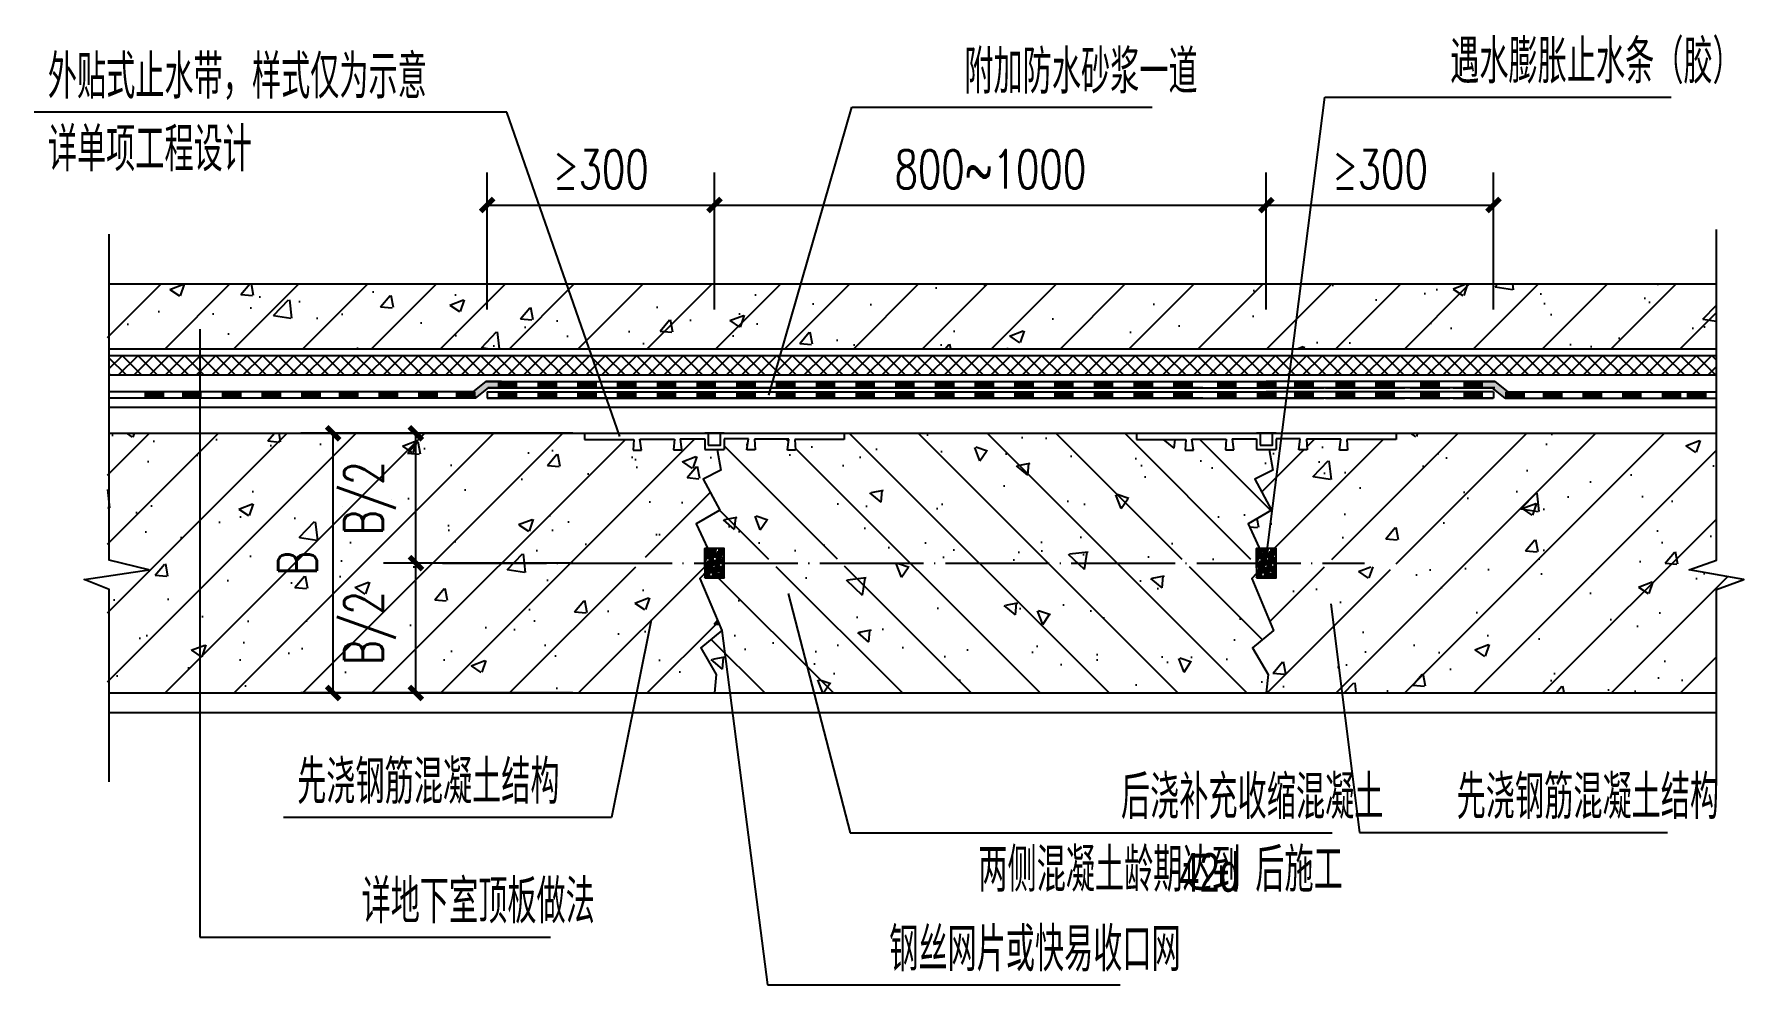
# Model space of a CAD drawing. Header units: millimetres. Extents: x 1742399 to 4898386, y 2481636 to 5226310.
# Drawn here: x 2178884 to 2184782, y 2731813 to 2735093 of the extents above; entities that cross this region are included whole.
import ezdxf

# ---------------------------------------------------------------- set-up
doc = ezdxf.new("R2010")
doc.units = ezdxf.units.MM
doc.header["$LTSCALE"] = 1000
doc.linetypes.add('DOTE', pattern=[2.42, 2, -0.2, 0.02, -0.2])
for name, color, linetype in [('6-消防-消防车道、扑救场', 12, 'Continuous'), ('A-detl-FINISH', 9, 'Continuous'), ('A-detl-H', 9, 'Continuous'), ('A-detl-MEDM', 50, 'Continuous'), ('A-detl-water-DASH', 210, 'Continuous'), ('A-detl-XH', 8, 'Continuous'), ('A-Dims-SYMB', 3, 'Continuous'), ('A-DOTE-0150', 1, 'DOTE'), ('Ax-B-D01～D02-A$0$A-Anno-Dims', 3, 'Continuous'), ('Ax-B-D01～D02-A$0$Ax-B-D01-20$0$A-Anno-Note', 241, 'Continuous'), ('PUB_DIM', 3, 'Continuous'), ('WALL', 4, 'Continuous'), ('注意事项', 2, 'Continuous')]:
    doc.layers.add(name, color=color, linetype=linetype)
doc.styles.add('_TCH_DIM_T3', font='SIMPLEX', dxfattribs={"width": 0.705882, "bigfont": 'GBCBIG'})
doc.styles.add('Ax-B-D01～D02-A$0$Ax-B-D01-20$0$_TCH_DIM', font='JZFZ_ENA', dxfattribs={"width": 0.7, "bigfont": 'JZFZ_CNB'})
doc.dimstyles.new('_TCH_ARCH&&20', dxfattribs={"dimtxt": 59.5, "dimasz": 20, "dimexe": 50, "dimexo": 60, "dimgap": 20, "dimtad": 1, "dimdec": 0, "dimzin": 0, "dimdsep": 46, "dimtxsty": '_TCH_DIM_T3', "dimblk": 'ARCHTICK', "dimcen": 0.09, "dimclrt": 7, "dimazin": 2, "dimtfac": 1, "dimtdec": 0, "dimtix": 1, "dimtmove": 2, "dimatfit": 3, "dimfxl": 1, "dimtolj": 1, "dimtzin": 0, "dimarcsym": 0})
pattern_1 = [(45, (1184927.9, -913949.38), (-53.033009, 53.033009), []), (50, (1184927.9, -913949.38), (215.17805, -18.82564), [22.5, -247.5]), (355, (1184927.9, -913949.38), (-41.6254, 225.65764), [18, -198]), (100.4514, (1184945.83, -913950.95), (173.55281, 206.83186), [19.12206, -210.34263]), (46.1842, (1184927.9, -913889.38), (320.17231, -49.6557), [33.75, -371.25]), (96.6356, (1184954.58, -913893.5), (280.3988, 292.23536), [28.6831, -315.5139]), (351.1842, (1184927.9, -913889.38), (280.3986, 292.2356), [27, -297]), (21, (1184957.9, -913904.38), (179.07212, -120.78567), [22.5, -247.5]), (326, (1184957.9, -913904.38), (72.9946, 217.54501), [18, -198]), (71.4514, (1184972.82, -913914.44), (252.06679, 96.75915), [19.12206, -210.34263]), (37.5, (1184927.9, -913949.38), (3.647957, 99.868156), [0, -195.6, 0, -201, 0, -198.75]), (7.5, (1184927.9, -913949.38), (78.92086, 118.323514), [0, -114.6, 0, -191.1, 0, -75.75]), (327.5, (1184861, -913949.38), (160.14673, -6.766462), [0, -75, 0, -234, 0, -310.5]), (317.5, (1184831, -913949.38), (174.95585, 30.031495), [0, -97.5, 0, -155.4, 0, -220.5])]

# ---------------------------------------------------------------- blocks, each defined once
blk = doc.blocks.new('$LinePat$防水层2')
at = {"color": 0}
blk.add_line((0, 0), (600, 0), dxfattribs=at)
blk.add_solid([(150, 0), (450, 0), (150, -100), (450, -100)], dxfattribs=at)
blk = doc.blocks.new('sgdsg')
at = {"layer": 'A-detl-MEDM'}
for p, q in [((-76, -9.4), (-76, 0)), ((-76, 0), (0, 0)), ((0, 0), (-1.1, 16.4)), ((-1.1, 16.4), (11.6, 16.4)), ((11.6, 16.4), (9.3, -0.4)), ((62.4, -0.4), (61.2, 16)), ((61.2, 16), (73.9, 16)), ((73.9, 16), (71.7, -0.7)), ((109, -0.7), (109, 15.8)), ((109, 15.8), (139, 15.8)), ((139, -0.7), (139, 15.8)), ((186.8, 16), (174.1, 16)), ((174.1, 16), (176.3, -0.7)), ((185.7, -0.4), (186.8, 16)), ((249.1, 16.4), (236.5, 16.4)), ((236.5, 16.4), (238.7, -0.4)), ((248, 0), (249.1, 16.4)), ((324, 0), (248, 0)), ((324, -9.4), (324, 0)), ((-76, -9.4), (324, -9.4)), ((9.3, -0.4), (62.4, -0.4)), ((71.2, -0.7), (109, -0.7)), ((71.7, -0.7), (109, -0.7)), ((139, -9.4), (109, -9.4)), ((176.3, -0.7), (139, -0.7)), ((238.7, -0.4), (185.7, -0.4))]:
    blk.add_line(p, q, dxfattribs=at)
blk.add_lwpolyline([(114.6, 8.7), (133.4, 8.7), (133.4, -9.4), (114.6, -9.4)], close=True, dxfattribs=at)
blk = doc.blocks.new('_ArchTick')
at = {"color": 0, "linetype": 'ByBlock', "const_width": 0.4}
blk.add_lwpolyline([(-0.5, -0.5), (0.5, 0.5)], dxfattribs=at)
blk = doc.blocks.new('*D60')
at = {"layer": 'Defpoints', "color": 0, "transparency": 16777216}
for p in [(1151882.3, -669930.5), (1152203.2, -669930.5), (1152203.2, -670330.5)]:
    blk.add_point(p, dxfattribs=at)
at = {"layer": 'PUB_DIM', "color": 0, "lineweight": -2, "transparency": 16777216}
for p, q in [((1152143.2, -669930.5), (1151832.3, -669930.5)), ((1151882.3, -670330.5), (1151882.3, -669930.5)), ((1152143.2, -670330.5), (1151832.3, -670330.5))]:
    blk.add_line(p, q, dxfattribs=at)
at = {"layer": 'PUB_DIM', "color": 0, "lineweight": -2, "transparency": 16777216, "xscale": 20, "yscale": 20, "zscale": 20}
for p, rotation in [((1151882.3, -669930.5), 90), ((1151882.3, -670330.5), 270)]:
    blk.add_blockref('_ArchTick', p, dxfattribs=dict(at, rotation=rotation))
at = {"layer": 'PUB_DIM', "color": 7, "transparency": 16777216, "insert": (1151827.3, -670130.5), "char_height": 59.5, "attachment_point": 5, "rotation": 90, "style": '_TCH_DIM_T3'}
blk.add_mtext('\\A1;B', dxfattribs=at)
blk = doc.blocks.new('*D61')
at = {"layer": 'Defpoints', "color": 0, "transparency": 16777216}
for p in [(1152009.7, -670130.5), (1152311.2, -670130.5), (1152311.2, -670330.5)]:
    blk.add_point(p, dxfattribs=at)
at = {"layer": 'PUB_DIM', "color": 0, "lineweight": -2, "transparency": 16777216}
for p, q in [((1152251.2, -670130.5), (1151959.7, -670130.5)), ((1152009.7, -670330.5), (1152009.7, -670130.5)), ((1152251.2, -670330.5), (1151959.7, -670330.5))]:
    blk.add_line(p, q, dxfattribs=at)
at = {"layer": 'PUB_DIM', "color": 0, "lineweight": -2, "transparency": 16777216, "xscale": 20, "yscale": 20, "zscale": 20}
for p, rotation in [((1152009.7, -670130.5), 90), ((1152009.7, -670330.5), 270)]:
    blk.add_blockref('_ArchTick', p, dxfattribs=dict(at, rotation=rotation))
at = {"layer": 'PUB_DIM', "color": 7, "transparency": 16777216, "insert": (1151939.1, -670230.5), "char_height": 59.5, "attachment_point": 5, "rotation": 90, "style": '_TCH_DIM_T3'}
blk.add_mtext('\\A1;B/2', dxfattribs=at)
blk = doc.blocks.new('*D62')
at = {"layer": 'Defpoints', "color": 0, "transparency": 16777216}
for p in [(1152009.7, -669930.5), (1152311.2, -669930.5), (1152311.2, -670130.5)]:
    blk.add_point(p, dxfattribs=at)
at = {"layer": 'PUB_DIM', "color": 0, "lineweight": -2, "transparency": 16777216}
for p, q in [((1152251.2, -669930.5), (1151959.7, -669930.5)), ((1152009.7, -670130.5), (1152009.7, -669930.5)), ((1152251.2, -670130.5), (1151959.7, -670130.5))]:
    blk.add_line(p, q, dxfattribs=at)
at = {"layer": 'PUB_DIM', "color": 0, "lineweight": -2, "transparency": 16777216, "xscale": 20, "yscale": 20, "zscale": 20}
for p, rotation in [((1152009.7, -669930.5), 90), ((1152009.7, -670130.5), 270)]:
    blk.add_blockref('_ArchTick', p, dxfattribs=dict(at, rotation=rotation))
at = {"layer": 'PUB_DIM', "color": 7, "transparency": 16777216, "insert": (1151939.1, -670030.5), "char_height": 59.5, "attachment_point": 5, "rotation": 90, "style": '_TCH_DIM_T3'}
blk.add_mtext('\\A1;B/2', dxfattribs=at)
blk = doc.blocks.new('*D63')
at = {"layer": 'Defpoints', "color": 0, "transparency": 16777216}
for p in [(1153669.4, -669578.9), (1153319.4, -669799.8), (1153669.4, -669799.8)]:
    blk.add_point(p, dxfattribs=at)
at = {"layer": 'PUB_DIM', "color": 0, "lineweight": -2, "transparency": 16777216}
for p, q in [((1153319.4, -669739.8), (1153319.4, -669528.9)), ((1153669.4, -669739.8), (1153669.4, -669528.9)), ((1153319.4, -669578.9), (1153669.4, -669578.9))]:
    blk.add_line(p, q, dxfattribs=at)
at = {"layer": 'PUB_DIM', "color": 0, "lineweight": -2, "transparency": 16777216, "xscale": 20, "yscale": 20, "zscale": 20, "rotation": 180}
blk.add_blockref('_ArchTick', (1153319.4, -669578.9), dxfattribs=at)
at = {"layer": 'PUB_DIM', "color": 0, "lineweight": -2, "transparency": 16777216, "xscale": 20, "yscale": 20, "zscale": 20}
blk.add_blockref('_ArchTick', (1153669.4, -669578.9), dxfattribs=at)
at = {"layer": 'PUB_DIM', "color": 7, "transparency": 16777216, "insert": (1153494.4, -669523.9), "char_height": 59.5, "attachment_point": 5, "style": '_TCH_DIM_T3'}
blk.add_mtext('\\A1;≥300', dxfattribs=at)
blk = doc.blocks.new('*D64')
at = {"layer": 'Defpoints', "color": 0, "transparency": 16777216}
for p in [(1153319.4, -669578.9), (1152469.4, -669799.8), (1153319.4, -669799.8)]:
    blk.add_point(p, dxfattribs=at)
at = {"layer": 'PUB_DIM', "color": 0, "lineweight": -2, "transparency": 16777216}
for p, q in [((1152469.4, -669739.8), (1152469.4, -669528.9)), ((1153319.4, -669739.8), (1153319.4, -669528.9)), ((1152469.4, -669578.9), (1153319.4, -669578.9))]:
    blk.add_line(p, q, dxfattribs=at)
at = {"layer": 'PUB_DIM', "color": 0, "lineweight": -2, "transparency": 16777216, "xscale": 20, "yscale": 20, "zscale": 20, "rotation": 180}
blk.add_blockref('_ArchTick', (1152469.4, -669578.9), dxfattribs=at)
at = {"layer": 'PUB_DIM', "color": 0, "lineweight": -2, "transparency": 16777216, "xscale": 20, "yscale": 20, "zscale": 20}
blk.add_blockref('_ArchTick', (1153319.4, -669578.9), dxfattribs=at)
at = {"layer": 'PUB_DIM', "color": 7, "transparency": 16777216, "insert": (1152894.4, -669523.9), "char_height": 59.5, "attachment_point": 5, "style": '_TCH_DIM_T3'}
blk.add_mtext('\\A1;800~1000', dxfattribs=at)
blk = doc.blocks.new('*D65')
at = {"layer": 'Defpoints', "color": 0, "transparency": 16777216}
for p in [(1152469.4, -669578.9), (1152119.4, -669799.8), (1152469.4, -669799.8)]:
    blk.add_point(p, dxfattribs=at)
at = {"layer": 'PUB_DIM', "color": 0, "lineweight": -2, "transparency": 16777216}
for p, q in [((1152119.4, -669739.8), (1152119.4, -669528.9)), ((1152469.4, -669739.8), (1152469.4, -669528.9)), ((1152119.4, -669578.9), (1152469.4, -669578.9))]:
    blk.add_line(p, q, dxfattribs=at)
at = {"layer": 'PUB_DIM', "color": 0, "lineweight": -2, "transparency": 16777216, "xscale": 20, "yscale": 20, "zscale": 20, "rotation": 180}
blk.add_blockref('_ArchTick', (1152119.4, -669578.9), dxfattribs=at)
at = {"layer": 'PUB_DIM', "color": 0, "lineweight": -2, "transparency": 16777216, "xscale": 20, "yscale": 20, "zscale": 20}
blk.add_blockref('_ArchTick', (1152469.4, -669578.9), dxfattribs=at)
at = {"layer": 'PUB_DIM', "color": 7, "transparency": 16777216, "insert": (1152294.4, -669523.9), "char_height": 59.5, "attachment_point": 5, "style": '_TCH_DIM_T3'}
blk.add_mtext('\\A1;≥300', dxfattribs=at)
blk = doc.blocks.new('WET')
at = {"layer": 'A-detl-H'}
h = blk.add_hatch(dxfattribs=at)
h.set_pattern_fill('多孔材料', color=8, scale=6, angle=90, style=0)
h.set_pattern_definition([(225, (1184927.901, -430037.229), (-12.0000122, 12.0000122), []), (135, (1184927.901, -430037.229), (12.0000122, 12.0000122), [])])
h.paths.add_polyline_path([(1151715.3, -669840.5), (1151537.5, -669840.5), (1151537.5, -669810.5), (1151715.3, -669810.5)])
h.paths.add_polyline_path([(1152258, -669840.5), (1151715.3, -669840.5), (1151715.3, -669810.5), (1152241.4, -669810.5)])
h.paths.add_polyline_path([(1152560.7, -669840.5), (1152258, -669840.5), (1152241.4, -669810.5), (1152568, -669810.5)])
h.paths.add_polyline_path([(1154012.7, -669840.5), (1152560.7, -669840.5), (1152568, -669810.5), (1154012.7, -669810.5)])
at = {"layer": 'A-detl-H', "linetype": 'Continuous'}
h = blk.add_hatch(dxfattribs=at)
h.set_pattern_fill('防水材料', color=256, scale=3, style=0)
h.set_pattern_definition([(360, (971584.8192, -719988.389), (7.5, 1.875), [30, -15]), (90, (971584.8192, -719988.389), (-1.875, -7.5), [30, -15])])
h.paths.add_polyline_path([(1152454.4, -670153), (1152484.4, -670153), (1152484.4, -670108), (1152454.4, -670108)])
h = blk.add_hatch(dxfattribs=at)
h.set_pattern_fill('防水材料', color=256, scale=3, style=0)
h.set_pattern_definition([(360, (972434.8192, -719988.389), (7.5, 1.875), [30, -15]), (90, (972434.8192, -719988.389), (-1.875, -7.5), [30, -15])])
h.paths.add_polyline_path([(1153304.4, -670153), (1153334.4, -670153), (1153334.4, -670108), (1153304.4, -670108)])
at = {"layer": 'A-detl-water-DASH'}
for points in [[(1152097.5, -669866.6), (1152101.6, -669876.6), (1152121.6, -669860.5), (1152141.3, -669860.5), (1152141.3, -669850.5), (1152117.5, -669850.5)], [(1153691.3, -669866.6), (1153687.1, -669876.6), (1153667.1, -669860.5), (1153647.5, -669860.5), (1153647.5, -669850.5), (1153671.3, -669850.5)]]:
    blk.add_hatch(color=256, dxfattribs=at).paths.add_polyline_path(points)
at = {"layer": 'A-detl-XH', "linetype": 'Continuous'}
h = blk.add_hatch(dxfattribs=at)
h.set_pattern_fill('钢筋混凝土', color=256, scale=30, style=0)
h.set_pattern_definition(pattern_1)
h.paths.add_polyline_path([(1152245.2, -669800.5), (1151534.8, -669800.5), (1151534.8, -669700.5), (1152176.3, -669700.5)])
h.paths.add_polyline_path([(1153617, -669800.5), (1153319.4, -669800.5), (1152245.2, -669800.5), (1152176.3, -669700.5), (1153649.8, -669700.5)])
h.paths.add_polyline_path([(1154012.7, -669700.5), (1154012.7, -669800.5), (1153617, -669800.5), (1153649.8, -669700.5)])
h = blk.add_hatch(dxfattribs=at)
h.set_pattern_fill('钢筋混凝土', color=256, scale=30, style=0)
h.set_pattern_definition(pattern_1)
edge = h.paths.add_edge_path()
edge.add_line((1152441.3, -670070), (1152464.3, -670119.6))
edge.add_arc((1152469.4, -670130.5), 12, 114.968, 152.5136)
edge.add_line((1152458.7, -670124.9), (1152410.6, -670124.9))
edge.add_ellipse((1152405.9, -670130.4), major_axis=(0, -10.8), ratio=0.505195, start_angle=120.3443, end_angle=239.6557)
edge.add_line((1152401.2, -670124.9), (1152365, -670124.9))
edge.add_ellipse((1152360.3, -670130.4), major_axis=(0, -10.8), ratio=0.505195, start_angle=120.3443, end_angle=239.6557)
edge.add_line((1152355.6, -670124.9), (1152281.3, -670124.9))
edge.add_line((1152281.3, -670124.9), (1152275.7, -670117.2))
edge.add_line((1152275.7, -670117.2), (1152269.4, -670117.2))
edge.add_line((1152269.4, -670117.2), (1152269.4, -670143.8))
edge.add_line((1152269.4, -670143.8), (1152275.7, -670143.8))
edge.add_line((1152275.7, -670143.8), (1152281.3, -670136))
edge.add_line((1152281.3, -670136), (1152355.6, -670136))
edge.add_ellipse((1152360.3, -670130.4), major_axis=(0, -10.8), ratio=0.505195, start_angle=-58.5883, end_angle=58.5883)
edge.add_line((1152364.9, -670136), (1152401.2, -670136))
edge.add_ellipse((1152405.9, -670130.4), major_axis=(0, -10.8), ratio=0.505195, start_angle=-58.5883, end_angle=58.5883)
edge.add_line((1152410.6, -670136), (1152458.7, -670136))
edge.add_arc((1152469.4, -670130.5), 12, 207.4864, 226.7042)
edge.add_line((1152461.2, -670139.2), (1152446.9, -670154.4))
edge.add_line((1152446.9, -670154.4), (1152480.6, -670234.5))
edge.add_line((1152480.6, -670234.5), (1152448.3, -670261.1))
edge.add_line((1152448.3, -670261.1), (1152472, -670302.1))
edge.add_line((1152472, -670302.1), (1152469.4, -670330.5))
edge.add_line((1152469.4, -670330.5), (1151534.8, -670330.5))
edge.add_line((1151534.8, -670330.5), (1151534.8, -669930.5))
edge.add_line((1151534.8, -669930.5), (1152269.4, -669930.5))
edge.add_line((1152269.4, -669930.5), (1152269.4, -669939.9))
edge.add_line((1152269.4, -669939.9), (1152345.4, -669939.9))
edge.add_line((1152345.4, -669939.9), (1152344.3, -669956.3))
edge.add_line((1152344.3, -669956.3), (1152356.9, -669956.3))
edge.add_line((1152356.9, -669956.3), (1152354.7, -669939.5))
edge.add_line((1152354.7, -669939.5), (1152407.7, -669939.5))
edge.add_line((1152407.7, -669939.5), (1152406.6, -669956))
edge.add_line((1152406.6, -669956), (1152419.3, -669956))
edge.add_line((1152419.3, -669956), (1152417.1, -669939.2))
edge.add_line((1152417.1, -669939.2), (1152454.4, -669939.2))
edge.add_line((1152454.4, -669939.2), (1152454.4, -669955.7))
edge.add_line((1152454.4, -669955.7), (1152473.8, -669955.7))
edge.add_line((1152473.8, -669955.7), (1152479.3, -669987.4))
edge.add_line((1152479.3, -669987.4), (1152451.9, -670001.4))
edge.add_line((1152451.9, -670001.4), (1152477.6, -670049))
edge.add_line((1152477.6, -670049), (1152441.3, -670070))
h.paths.add_polyline_path([(1151534.8, -670169.9), (1151498.6, -670155.6), (1151534.8, -670150.3)])
h = blk.add_hatch(dxfattribs=at)
h.set_pattern_fill('钢筋混凝土', color=256, scale=30, angle=90, style=0)
h.set_pattern_definition([(135, (1184927.9, -913949.38), (-53.033009, -53.033009), []), (140, (1184927.9, -913949.38), (18.82564, 215.17805), [22.5, -247.5]), (85, (1184927.9, -913949.38), (-225.65764, -41.6254), [18, -198]), (190.4514, (1184929.47, -913931.45), (-206.83186, 173.55281), [19.12206, -210.34263]), (136.1842, (1184867.9, -913949.38), (49.6557, 320.17231), [33.75, -371.25]), (186.6356, (1184872.04, -913922.7), (-292.23536, 280.3988), [28.6831, -315.5139]), (81.1842, (1184867.9, -913949.38), (-292.2356, 280.3986), [27, -297]), (111, (1184882.9, -913919.38), (120.78567, 179.07212), [22.5, -247.5]), (56, (1184882.9, -913919.38), (-217.54501, 72.9946), [18, -198]), (161.4514, (1184892.97, -913904.45), (-96.75915, 252.06679), [19.12206, -210.34263]), (127.5, (1184927.9, -913949.38), (-99.868156, 3.647957), [0, -195.6, 0, -201, 0, -198.75]), (97.5, (1184927.9, -913949.38), (-118.323514, 78.92086), [0, -114.6, 0, -191.1, 0, -75.75]), (57.5, (1184927.9, -914016.28), (6.766462, 160.14673), [0, -75, 0, -234, 0, -310.5]), (47.5, (1184927.9, -914046.28), (-30.031495, 174.95585), [0, -97.5, 0, -155.4, 0, -220.5])])
edge = h.paths.add_edge_path()
edge.add_line((1153327.6, -670049), (1153291.3, -670070))
edge.add_line((1153291.3, -670070), (1153314.3, -670119.6))
edge.add_arc((1153319.4, -670130.5), 12, 114.968, 152.5136)
edge.add_line((1153308.7, -670124.9), (1153260.6, -670124.9))
edge.add_ellipse((1153255.9, -670130.4), major_axis=(0, -10.8), ratio=0.505195, start_angle=120.3443, end_angle=239.6557)
edge.add_line((1153251.2, -670124.9), (1153215, -670124.9))
edge.add_ellipse((1153210.3, -670130.4), major_axis=(0, -10.8), ratio=0.505195, start_angle=120.3443, end_angle=239.6557)
edge.add_line((1153205.6, -670124.9), (1153131.3, -670124.9))
edge.add_line((1153131.3, -670124.9), (1153125.7, -670117.2))
edge.add_line((1153125.7, -670117.2), (1153119.4, -670117.2))
edge.add_line((1153119.4, -670117.2), (1153119.4, -670143.8))
edge.add_line((1153119.4, -670143.8), (1153125.7, -670143.8))
edge.add_line((1153125.7, -670143.8), (1153131.3, -670136))
edge.add_line((1153131.3, -670136), (1153205.6, -670136))
edge.add_ellipse((1153210.3, -670130.4), major_axis=(0, -10.8), ratio=0.505195, start_angle=-58.5883, end_angle=58.5883)
edge.add_line((1153214.9, -670136), (1153251.2, -670136))
edge.add_ellipse((1153255.9, -670130.4), major_axis=(0, -10.8), ratio=0.505195, start_angle=-58.5883, end_angle=58.5883)
edge.add_line((1153260.6, -670136), (1153308.7, -670136))
edge.add_arc((1153319.4, -670130.5), 12, 207.4864, 226.7042)
edge.add_line((1153311.2, -670139.2), (1153296.9, -670154.4))
edge.add_line((1153296.9, -670154.4), (1153330.6, -670234.5))
edge.add_line((1153330.6, -670234.5), (1153298.3, -670261.1))
edge.add_line((1153298.3, -670261.1), (1153322, -670302.1))
edge.add_line((1153322, -670302.1), (1153319.4, -670330.5))
edge.add_line((1153319.4, -670330.5), (1152469.4, -670330.5))
edge.add_line((1152469.4, -670330.5), (1152472, -670302.1))
edge.add_line((1152472, -670302.1), (1152448.3, -670261.1))
edge.add_line((1152448.3, -670261.1), (1152480.6, -670234.5))
edge.add_line((1152480.6, -670234.5), (1152446.9, -670154.4))
edge.add_line((1152446.9, -670154.4), (1152461.2, -670139.2))
edge.add_arc((1152469.4, -670130.5), 12, 226.7042, 332.5136)
edge.add_line((1152480, -670136), (1152528.2, -670136))
edge.add_ellipse((1152532.9, -670130.4), major_axis=(0, -10.8), ratio=0.505195, start_angle=301.4117, end_angle=418.5883)
edge.add_line((1152537.5, -670136), (1152573.9, -670136))
edge.add_ellipse((1152578.5, -670130.4), major_axis=(0, -10.8), ratio=0.505195, start_angle=301.4117, end_angle=418.5883)
edge.add_line((1152583.2, -670136), (1152657.4, -670136))
edge.add_line((1152657.4, -670136), (1152663.1, -670143.8))
edge.add_line((1152663.1, -670143.8), (1152669.4, -670143.8))
edge.add_line((1152669.4, -670143.8), (1152669.4, -670117.2))
edge.add_line((1152669.4, -670117.2), (1152663.1, -670117.2))
edge.add_line((1152663.1, -670117.2), (1152657.4, -670124.9))
edge.add_line((1152657.4, -670124.9), (1152583.2, -670124.9))
edge.add_ellipse((1152578.5, -670130.4), major_axis=(0, -10.8), ratio=0.505195, start_angle=120.3443, end_angle=239.6557)
edge.add_line((1152573.8, -670124.9), (1152537.6, -670124.9))
edge.add_ellipse((1152532.9, -670130.4), major_axis=(0, -10.8), ratio=0.505195, start_angle=120.3443, end_angle=239.6557)
edge.add_line((1152528.2, -670124.9), (1152480, -670124.9))
edge.add_arc((1152469.4, -670130.5), 12, 27.4864, 114.968)
edge.add_line((1152464.3, -670119.6), (1152441.3, -670070))
edge.add_line((1152441.3, -670070), (1152477.6, -670049))
edge.add_line((1152477.6, -670049), (1152451.9, -670001.4))
edge.add_line((1152451.9, -670001.4), (1152479.3, -669987.4))
edge.add_line((1152479.3, -669987.4), (1152473.8, -669955.7))
edge.add_line((1152473.8, -669955.7), (1152484.4, -669955.7))
edge.add_line((1152484.4, -669955.7), (1152484.4, -669939.2))
edge.add_line((1152484.4, -669939.2), (1152521.7, -669939.2))
edge.add_line((1152521.7, -669939.2), (1152519.5, -669956))
edge.add_line((1152519.5, -669956), (1152532.2, -669956))
edge.add_line((1152532.2, -669956), (1152531, -669939.5))
edge.add_line((1152531, -669939.5), (1152584.1, -669939.5))
edge.add_line((1152584.1, -669939.5), (1152581.8, -669956.3))
edge.add_line((1152581.8, -669956.3), (1152594.5, -669956.3))
edge.add_line((1152594.5, -669956.3), (1152593.4, -669939.9))
edge.add_line((1152593.4, -669939.9), (1152669.4, -669939.9))
edge.add_line((1152669.4, -669939.9), (1152669.4, -669930.5))
edge.add_line((1152669.4, -669930.5), (1153119.4, -669930.5))
edge.add_line((1153119.4, -669930.5), (1153119.4, -669939.9))
edge.add_line((1153119.4, -669939.9), (1153195.4, -669939.9))
edge.add_line((1153195.4, -669939.9), (1153194.3, -669956.3))
edge.add_line((1153194.3, -669956.3), (1153206.9, -669956.3))
edge.add_line((1153206.9, -669956.3), (1153204.7, -669939.5))
edge.add_line((1153204.7, -669939.5), (1153257.7, -669939.5))
edge.add_line((1153257.7, -669939.5), (1153256.6, -669956))
edge.add_line((1153256.6, -669956), (1153269.3, -669956))
edge.add_line((1153269.3, -669956), (1153267.1, -669939.2))
edge.add_line((1153267.1, -669939.2), (1153304.4, -669939.2))
edge.add_line((1153304.4, -669939.2), (1153304.4, -669955.7))
edge.add_line((1153304.4, -669955.7), (1153323.8, -669955.7))
edge.add_line((1153323.8, -669955.7), (1153329.3, -669987.4))
edge.add_line((1153329.3, -669987.4), (1153301.9, -670001.4))
edge.add_line((1153301.9, -670001.4), (1153327.6, -670049))
h = blk.add_hatch(dxfattribs=at)
h.set_pattern_fill('钢筋混凝土', color=256, scale=30, style=0)
h.set_pattern_definition(pattern_1)
edge = h.paths.add_edge_path()
edge.add_line((1154012.7, -670170.9), (1154012.7, -670330.5))
edge.add_line((1154012.7, -670330.5), (1153319.4, -670330.5))
edge.add_line((1153319.4, -670330.5), (1153322, -670302.1))
edge.add_line((1153322, -670302.1), (1153298.3, -670261.1))
edge.add_line((1153298.3, -670261.1), (1153330.6, -670234.5))
edge.add_line((1153330.6, -670234.5), (1153296.9, -670154.4))
edge.add_line((1153296.9, -670154.4), (1153311.2, -670139.2))
edge.add_arc((1153319.4, -670130.5), 12, 226.7042, 332.5136)
edge.add_line((1153330, -670136), (1153378.2, -670136))
edge.add_line((1153378.2, -670136), (1153378.3, -670136.3))
edge.add_line((1153378.3, -670136.3), (1153378.4, -670136.6))
edge.add_line((1153378.4, -670136.6), (1153378.5, -670136.9))
edge.add_line((1153378.5, -670136.9), (1153378.6, -670137.1))
edge.add_line((1153378.6, -670137.1), (1153378.7, -670137.4))
edge.add_line((1153378.7, -670137.4), (1153378.8, -670137.7))
edge.add_line((1153378.8, -670137.7), (1153379, -670137.9))
edge.add_line((1153379, -670137.9), (1153379.1, -670138.2))
edge.add_line((1153379.1, -670138.2), (1153379.2, -670138.4))
edge.add_line((1153379.2, -670138.4), (1153379.4, -670138.6))
edge.add_line((1153379.4, -670138.6), (1153379.5, -670138.8))
edge.add_line((1153379.5, -670138.8), (1153379.6, -670139))
edge.add_line((1153379.6, -670139), (1153379.8, -670139.3))
edge.add_line((1153379.8, -670139.3), (1153379.9, -670139.4))
edge.add_line((1153379.9, -670139.4), (1153380.1, -670139.6))
edge.add_line((1153380.1, -670139.6), (1153380.2, -670139.8))
edge.add_line((1153380.2, -670139.8), (1153380.4, -670140))
edge.add_line((1153380.4, -670140), (1153380.5, -670140.1))
edge.add_line((1153380.5, -670140.1), (1153380.7, -670140.3))
edge.add_line((1153380.7, -670140.3), (1153380.8, -670140.4))
edge.add_line((1153380.8, -670140.4), (1153381, -670140.5))
edge.add_line((1153381, -670140.5), (1153381.2, -670140.6))
edge.add_line((1153381.2, -670140.6), (1153381.3, -670140.7))
edge.add_line((1153381.3, -670140.7), (1153381.5, -670140.8))
edge.add_line((1153381.5, -670140.8), (1153381.7, -670140.9))
edge.add_line((1153381.7, -670140.9), (1153381.8, -670141))
edge.add_line((1153381.8, -670141), (1153382, -670141))
edge.add_line((1153382, -670141), (1153382.2, -670141.1))
edge.add_line((1153382.2, -670141.1), (1153382.4, -670141.1))
edge.add_line((1153382.4, -670141.1), (1153382.5, -670141.2))
edge.add_line((1153382.5, -670141.2), (1153382.7, -670141.2))
edge.add_line((1153382.7, -670141.2), (1153382.9, -670141.2))
edge.add_line((1153382.9, -670141.2), (1153383.1, -670141.2))
edge.add_line((1153383.1, -670141.2), (1153383.2, -670141.2))
edge.add_line((1153383.2, -670141.2), (1153383.4, -670141.1))
edge.add_line((1153383.4, -670141.1), (1153383.6, -670141.1))
edge.add_line((1153383.6, -670141.1), (1153383.7, -670141))
edge.add_line((1153383.7, -670141), (1153383.9, -670141))
edge.add_line((1153383.9, -670141), (1153384.1, -670140.9))
edge.add_line((1153384.1, -670140.9), (1153384.3, -670140.8))
edge.add_line((1153384.3, -670140.8), (1153384.4, -670140.7))
edge.add_line((1153384.4, -670140.7), (1153384.6, -670140.6))
edge.add_line((1153384.6, -670140.6), (1153384.8, -670140.5))
edge.add_line((1153384.8, -670140.5), (1153384.9, -670140.4))
edge.add_line((1153384.9, -670140.4), (1153385.1, -670140.3))
edge.add_line((1153385.1, -670140.3), (1153385.2, -670140.1))
edge.add_line((1153385.2, -670140.1), (1153385.4, -670140))
edge.add_line((1153385.4, -670140), (1153385.5, -670139.8))
edge.add_line((1153385.5, -670139.8), (1153385.7, -670139.6))
edge.add_line((1153385.7, -670139.6), (1153385.8, -670139.4))
edge.add_line((1153385.8, -670139.4), (1153386, -670139.3))
edge.add_line((1153386, -670139.3), (1153386.1, -670139))
edge.add_line((1153386.1, -670139), (1153386.3, -670138.8))
edge.add_line((1153386.3, -670138.8), (1153386.4, -670138.6))
edge.add_line((1153386.4, -670138.6), (1153386.5, -670138.4))
edge.add_line((1153386.5, -670138.4), (1153386.7, -670138.2))
edge.add_line((1153386.7, -670138.2), (1153386.8, -670137.9))
edge.add_line((1153386.8, -670137.9), (1153386.9, -670137.7))
edge.add_line((1153386.9, -670137.7), (1153387, -670137.4))
edge.add_line((1153387, -670137.4), (1153387.1, -670137.1))
edge.add_line((1153387.1, -670137.1), (1153387.2, -670136.9))
edge.add_line((1153387.2, -670136.9), (1153387.3, -670136.6))
edge.add_line((1153387.3, -670136.6), (1153387.4, -670136.3))
edge.add_line((1153387.4, -670136.3), (1153387.5, -670136))
edge.add_line((1153387.5, -670136), (1153423.9, -670136))
edge.add_line((1153423.9, -670136), (1153424, -670136.3))
edge.add_line((1153424, -670136.3), (1153424.1, -670136.6))
edge.add_line((1153424.1, -670136.6), (1153424.2, -670136.9))
edge.add_line((1153424.2, -670136.9), (1153424.3, -670137.1))
edge.add_line((1153424.3, -670137.1), (1153424.4, -670137.4))
edge.add_line((1153424.4, -670137.4), (1153424.5, -670137.7))
edge.add_line((1153424.5, -670137.7), (1153424.6, -670137.9))
edge.add_line((1153424.6, -670137.9), (1153424.7, -670138.2))
edge.add_line((1153424.7, -670138.2), (1153424.9, -670138.4))
edge.add_line((1153424.9, -670138.4), (1153425, -670138.6))
edge.add_line((1153425, -670138.6), (1153425.1, -670138.8))
edge.add_line((1153425.1, -670138.8), (1153425.3, -670139))
edge.add_line((1153425.3, -670139), (1153425.4, -670139.3))
edge.add_line((1153425.4, -670139.3), (1153425.5, -670139.4))
edge.add_line((1153425.5, -670139.4), (1153425.7, -670139.6))
edge.add_line((1153425.7, -670139.6), (1153425.8, -670139.8))
edge.add_line((1153425.8, -670139.8), (1153426, -670140))
edge.add_line((1153426, -670140), (1153426.2, -670140.1))
edge.add_line((1153426.2, -670140.1), (1153426.3, -670140.3))
edge.add_line((1153426.3, -670140.3), (1153426.5, -670140.4))
edge.add_line((1153426.5, -670140.4), (1153426.6, -670140.5))
edge.add_line((1153426.6, -670140.5), (1153426.8, -670140.6))
edge.add_line((1153426.8, -670140.6), (1153427, -670140.7))
edge.add_line((1153427, -670140.7), (1153427.1, -670140.8))
edge.add_line((1153427.1, -670140.8), (1153427.3, -670140.9))
edge.add_line((1153427.3, -670140.9), (1153427.5, -670141))
edge.add_line((1153427.5, -670141), (1153427.6, -670141))
edge.add_line((1153427.6, -670141), (1153427.8, -670141.1))
edge.add_line((1153427.8, -670141.1), (1153428, -670141.1))
edge.add_line((1153428, -670141.1), (1153428.2, -670141.2))
edge.add_line((1153428.2, -670141.2), (1153428.3, -670141.2))
edge.add_line((1153428.3, -670141.2), (1153428.5, -670141.2))
edge.add_line((1153428.5, -670141.2), (1153428.7, -670141.2))
edge.add_line((1153428.7, -670141.2), (1153428.9, -670141.2))
edge.add_line((1153428.9, -670141.2), (1153429, -670141.1))
edge.add_line((1153429, -670141.1), (1153429.2, -670141.1))
edge.add_line((1153429.2, -670141.1), (1153429.4, -670141))
edge.add_line((1153429.4, -670141), (1153429.6, -670141))
edge.add_line((1153429.6, -670141), (1153429.7, -670140.9))
edge.add_line((1153429.7, -670140.9), (1153429.9, -670140.8))
edge.add_line((1153429.9, -670140.8), (1153430.1, -670140.7))
edge.add_line((1153430.1, -670140.7), (1153430.2, -670140.6))
edge.add_line((1153430.2, -670140.6), (1153430.4, -670140.5))
edge.add_line((1153430.4, -670140.5), (1153430.6, -670140.4))
edge.add_line((1153430.6, -670140.4), (1153430.7, -670140.3))
edge.add_line((1153430.7, -670140.3), (1153430.9, -670140.1))
edge.add_line((1153430.9, -670140.1), (1153431, -670140))
edge.add_line((1153431, -670140), (1153431.2, -670139.8))
edge.add_line((1153431.2, -670139.8), (1153431.3, -670139.6))
edge.add_line((1153431.3, -670139.6), (1153431.5, -670139.4))
edge.add_line((1153431.5, -670139.4), (1153431.6, -670139.3))
edge.add_line((1153431.6, -670139.3), (1153431.8, -670139))
edge.add_line((1153431.8, -670139), (1153431.9, -670138.8))
edge.add_line((1153431.9, -670138.8), (1153432, -670138.6))
edge.add_line((1153432, -670138.6), (1153432.2, -670138.4))
edge.add_line((1153432.2, -670138.4), (1153432.3, -670138.2))
edge.add_line((1153432.3, -670138.2), (1153432.4, -670137.9))
edge.add_line((1153432.4, -670137.9), (1153432.5, -670137.7))
edge.add_line((1153432.5, -670137.7), (1153432.7, -670137.4))
edge.add_line((1153432.7, -670137.4), (1153432.8, -670137.1))
edge.add_line((1153432.8, -670137.1), (1153432.9, -670136.9))
edge.add_line((1153432.9, -670136.9), (1153433, -670136.6))
edge.add_line((1153433, -670136.6), (1153433.1, -670136.3))
edge.add_line((1153433.1, -670136.3), (1153433.2, -670136))
edge.add_line((1153433.2, -670136), (1153507.4, -670136))
edge.add_line((1153507.4, -670136), (1153513.1, -670143.8))
edge.add_line((1153513.1, -670143.8), (1153519.4, -670143.8))
edge.add_line((1153519.4, -670143.8), (1153519.4, -670117.2))
edge.add_line((1153519.4, -670117.2), (1153513.1, -670117.2))
edge.add_line((1153513.1, -670117.2), (1153507.4, -670124.9))
edge.add_line((1153507.4, -670124.9), (1153433.2, -670124.9))
edge.add_line((1153433.2, -670124.9), (1153433.1, -670124.6))
edge.add_line((1153433.1, -670124.6), (1153433, -670124.3))
edge.add_line((1153433, -670124.3), (1153432.9, -670124.1))
edge.add_line((1153432.9, -670124.1), (1153432.8, -670123.8))
edge.add_line((1153432.8, -670123.8), (1153432.7, -670123.5))
edge.add_line((1153432.7, -670123.5), (1153432.6, -670123.2))
edge.add_line((1153432.6, -670123.2), (1153432.5, -670123))
edge.add_line((1153432.5, -670123), (1153432.4, -670122.7))
edge.add_line((1153432.4, -670122.7), (1153432.2, -670122.5))
edge.add_line((1153432.2, -670122.5), (1153432.1, -670122.2))
edge.add_line((1153432.1, -670122.2), (1153432, -670122))
edge.add_line((1153432, -670122), (1153431.8, -670121.8))
edge.add_line((1153431.8, -670121.8), (1153431.7, -670121.6))
edge.add_line((1153431.7, -670121.6), (1153431.5, -670121.4))
edge.add_line((1153431.5, -670121.4), (1153431.4, -670121.2))
edge.add_line((1153431.4, -670121.2), (1153431.2, -670121))
edge.add_line((1153431.2, -670121), (1153431.1, -670120.9))
edge.add_line((1153431.1, -670120.9), (1153430.9, -670120.7))
edge.add_line((1153430.9, -670120.7), (1153430.8, -670120.5))
edge.add_line((1153430.8, -670120.5), (1153430.6, -670120.4))
edge.add_line((1153430.6, -670120.4), (1153430.4, -670120.3))
edge.add_line((1153430.4, -670120.3), (1153430.3, -670120.2))
edge.add_line((1153430.3, -670120.2), (1153430.1, -670120.1))
edge.add_line((1153430.1, -670120.1), (1153429.9, -670120))
edge.add_line((1153429.9, -670120), (1153429.7, -670119.9))
edge.add_line((1153429.7, -670119.9), (1153429.6, -670119.8))
edge.add_line((1153429.6, -670119.8), (1153429.4, -670119.7))
edge.add_line((1153429.4, -670119.7), (1153429.2, -670119.7))
edge.add_line((1153429.2, -670119.7), (1153429, -670119.6))
edge.add_line((1153429, -670119.6), (1153428.9, -670119.6))
edge.add_line((1153428.9, -670119.6), (1153428.7, -670119.6))
edge.add_line((1153428.7, -670119.6), (1153428.5, -670119.6))
edge.add_line((1153428.5, -670119.6), (1153428.3, -670119.6))
edge.add_line((1153428.3, -670119.6), (1153428.2, -670119.6))
edge.add_line((1153428.2, -670119.6), (1153428, -670119.6))
edge.add_line((1153428, -670119.6), (1153427.8, -670119.7))
edge.add_line((1153427.8, -670119.7), (1153427.6, -670119.7))
edge.add_line((1153427.6, -670119.7), (1153427.5, -670119.8))
edge.add_line((1153427.5, -670119.8), (1153427.3, -670119.9))
edge.add_line((1153427.3, -670119.9), (1153427.1, -670120))
edge.add_line((1153427.1, -670120), (1153426.9, -670120.1))
edge.add_line((1153426.9, -670120.1), (1153426.8, -670120.2))
edge.add_line((1153426.8, -670120.2), (1153426.6, -670120.3))
edge.add_line((1153426.6, -670120.3), (1153426.4, -670120.4))
edge.add_line((1153426.4, -670120.4), (1153426.3, -670120.5))
edge.add_line((1153426.3, -670120.5), (1153426.1, -670120.7))
edge.add_line((1153426.1, -670120.7), (1153426, -670120.9))
edge.add_line((1153426, -670120.9), (1153425.8, -670121))
edge.add_line((1153425.8, -670121), (1153425.7, -670121.2))
edge.add_line((1153425.7, -670121.2), (1153425.5, -670121.4))
edge.add_line((1153425.5, -670121.4), (1153425.4, -670121.6))
edge.add_line((1153425.4, -670121.6), (1153425.2, -670121.8))
edge.add_line((1153425.2, -670121.8), (1153425.1, -670122))
edge.add_line((1153425.1, -670122), (1153424.9, -670122.2))
edge.add_line((1153424.9, -670122.2), (1153424.8, -670122.5))
edge.add_line((1153424.8, -670122.5), (1153424.7, -670122.7))
edge.add_line((1153424.7, -670122.7), (1153424.6, -670123))
edge.add_line((1153424.6, -670123), (1153424.4, -670123.2))
edge.add_line((1153424.4, -670123.2), (1153424.3, -670123.5))
edge.add_line((1153424.3, -670123.5), (1153424.2, -670123.8))
edge.add_line((1153424.2, -670123.8), (1153424.1, -670124.1))
edge.add_line((1153424.1, -670124.1), (1153424, -670124.3))
edge.add_line((1153424, -670124.3), (1153423.9, -670124.6))
edge.add_line((1153423.9, -670124.6), (1153423.8, -670124.9))
edge.add_line((1153423.8, -670124.9), (1153387.6, -670124.9))
edge.add_line((1153387.6, -670124.9), (1153387.5, -670124.6))
edge.add_line((1153387.5, -670124.6), (1153387.4, -670124.3))
edge.add_line((1153387.4, -670124.3), (1153387.3, -670124.1))
edge.add_line((1153387.3, -670124.1), (1153387.2, -670123.8))
edge.add_line((1153387.2, -670123.8), (1153387.1, -670123.5))
edge.add_line((1153387.1, -670123.5), (1153387, -670123.2))
edge.add_line((1153387, -670123.2), (1153386.8, -670123))
edge.add_line((1153386.8, -670123), (1153386.7, -670122.7))
edge.add_line((1153386.7, -670122.7), (1153386.6, -670122.5))
edge.add_line((1153386.6, -670122.5), (1153386.5, -670122.2))
edge.add_line((1153386.5, -670122.2), (1153386.3, -670122))
edge.add_line((1153386.3, -670122), (1153386.2, -670121.8))
edge.add_line((1153386.2, -670121.8), (1153386, -670121.6))
edge.add_line((1153386, -670121.6), (1153385.9, -670121.4))
edge.add_line((1153385.9, -670121.4), (1153385.7, -670121.2))
edge.add_line((1153385.7, -670121.2), (1153385.6, -670121))
edge.add_line((1153385.6, -670121), (1153385.4, -670120.9))
edge.add_line((1153385.4, -670120.9), (1153385.3, -670120.7))
edge.add_line((1153385.3, -670120.7), (1153385.1, -670120.5))
edge.add_line((1153385.1, -670120.5), (1153385, -670120.4))
edge.add_line((1153385, -670120.4), (1153384.8, -670120.3))
edge.add_line((1153384.8, -670120.3), (1153384.6, -670120.2))
edge.add_line((1153384.6, -670120.2), (1153384.5, -670120.1))
edge.add_line((1153384.5, -670120.1), (1153384.3, -670120))
edge.add_line((1153384.3, -670120), (1153384.1, -670119.9))
edge.add_line((1153384.1, -670119.9), (1153383.9, -670119.8))
edge.add_line((1153383.9, -670119.8), (1153383.8, -670119.7))
edge.add_line((1153383.8, -670119.7), (1153383.6, -670119.7))
edge.add_line((1153383.6, -670119.7), (1153383.4, -670119.6))
edge.add_line((1153383.4, -670119.6), (1153383.2, -670119.6))
edge.add_line((1153383.2, -670119.6), (1153383.1, -670119.6))
edge.add_line((1153383.1, -670119.6), (1153382.9, -670119.6))
edge.add_line((1153382.9, -670119.6), (1153382.7, -670119.6))
edge.add_line((1153382.7, -670119.6), (1153382.5, -670119.6))
edge.add_line((1153382.5, -670119.6), (1153382.3, -670119.6))
edge.add_line((1153382.3, -670119.6), (1153382.2, -670119.7))
edge.add_line((1153382.2, -670119.7), (1153382, -670119.7))
edge.add_line((1153382, -670119.7), (1153381.8, -670119.8))
edge.add_line((1153381.8, -670119.8), (1153381.6, -670119.9))
edge.add_line((1153381.6, -670119.9), (1153381.5, -670120))
edge.add_line((1153381.5, -670120), (1153381.3, -670120.1))
edge.add_line((1153381.3, -670120.1), (1153381.1, -670120.2))
edge.add_line((1153381.1, -670120.2), (1153381, -670120.3))
edge.add_line((1153381, -670120.3), (1153380.8, -670120.4))
edge.add_line((1153380.8, -670120.4), (1153380.6, -670120.5))
edge.add_line((1153380.6, -670120.5), (1153380.5, -670120.7))
edge.add_line((1153380.5, -670120.7), (1153380.3, -670120.9))
edge.add_line((1153380.3, -670120.9), (1153380.2, -670121))
edge.add_line((1153380.2, -670121), (1153380, -670121.2))
edge.add_line((1153380, -670121.2), (1153379.9, -670121.4))
edge.add_line((1153379.9, -670121.4), (1153379.7, -670121.6))
edge.add_line((1153379.7, -670121.6), (1153379.6, -670121.8))
edge.add_line((1153379.6, -670121.8), (1153379.4, -670122))
edge.add_line((1153379.4, -670122), (1153379.3, -670122.2))
edge.add_line((1153379.3, -670122.2), (1153379.2, -670122.5))
edge.add_line((1153379.2, -670122.5), (1153379, -670122.7))
edge.add_line((1153379, -670122.7), (1153378.9, -670123))
edge.add_line((1153378.9, -670123), (1153378.8, -670123.2))
edge.add_line((1153378.8, -670123.2), (1153378.7, -670123.5))
edge.add_line((1153378.7, -670123.5), (1153378.6, -670123.8))
edge.add_line((1153378.6, -670123.8), (1153378.5, -670124.1))
edge.add_line((1153378.5, -670124.1), (1153378.4, -670124.3))
edge.add_line((1153378.4, -670124.3), (1153378.3, -670124.6))
edge.add_line((1153378.3, -670124.6), (1153378.2, -670124.9))
edge.add_line((1153378.2, -670124.9), (1153330, -670124.9))
edge.add_arc((1153319.4, -670130.5), 12, 27.4864, 114.968)
edge.add_line((1153314.3, -670119.6), (1153291.3, -670070))
edge.add_line((1153291.3, -670070), (1153327.6, -670049))
edge.add_line((1153327.6, -670049), (1153301.9, -670001.4))
edge.add_line((1153301.9, -670001.4), (1153329.3, -669987.4))
edge.add_line((1153329.3, -669987.4), (1153323.8, -669955.7))
edge.add_line((1153323.8, -669955.7), (1153334.4, -669955.7))
edge.add_line((1153334.4, -669955.7), (1153334.4, -669939.2))
edge.add_line((1153334.4, -669939.2), (1153371.7, -669939.2))
edge.add_line((1153371.7, -669939.2), (1153369.5, -669956))
edge.add_line((1153369.5, -669956), (1153382.2, -669956))
edge.add_line((1153382.2, -669956), (1153381, -669939.5))
edge.add_line((1153381, -669939.5), (1153434.1, -669939.5))
edge.add_line((1153434.1, -669939.5), (1153431.8, -669956.3))
edge.add_line((1153431.8, -669956.3), (1153444.5, -669956.3))
edge.add_line((1153444.5, -669956.3), (1153443.4, -669939.9))
edge.add_line((1153443.4, -669939.9), (1153519.4, -669939.9))
edge.add_line((1153519.4, -669939.9), (1153519.4, -669930.5))
edge.add_line((1153519.4, -669930.5), (1154012.7, -669930.5))
edge.add_line((1154012.7, -669930.5), (1154012.7, -670125.9))
edge.add_line((1154012.7, -670125.9), (1153970.7, -670140.8))
edge.add_line((1153970.7, -670140.8), (1154054.7, -670155.6))
edge.add_line((1154054.7, -670155.6), (1154012.7, -670170.9))
at = {"layer": 'A-detl-FINISH', "linetype": 'Continuous'}
blk.add_line((1151537.5, -670360.5), (1154012.7, -670360.5), dxfattribs=at)
at = {"layer": 'A-detl-MEDM'}
for p, q in [((1151537.5, -669810.5), (1154012.7, -669810.5)), ((1151537.5, -669840.5), (1154012.7, -669840.5)), ((1151537.5, -669890.5), (1154012.7, -669890.5))]:
    blk.add_line(p, q, dxfattribs=at)
for points in [[(1152473.8, -669955.7), (1152479.3, -669987.4), (1152451.9, -670001.4), (1152477.6, -670049), (1152441.3, -670070), (1152469.4, -670130.5), (1152446.9, -670154.4), (1152480.6, -670234.5), (1152448.3, -670261.1), (1152472, -670302.1), (1152469.4, -670330.5)], [(1153323.8, -669955.7), (1153329.3, -669987.4), (1153301.9, -670001.4), (1153327.6, -670049), (1153291.3, -670070), (1153319.4, -670130.5), (1153296.9, -670154.4), (1153330.6, -670234.5), (1153298.3, -670261.1), (1153322, -670302.1), (1153319.4, -670330.5)]]:
    blk.add_lwpolyline(points, dxfattribs=at)
at = {"layer": 'A-detl-MEDM', "linetype": 'Continuous'}
for points in [[(1152454.4, -670153), (1152484.4, -670153), (1152484.4, -670108), (1152454.4, -670108)], [(1153304.4, -670153), (1153334.4, -670153), (1153334.4, -670108), (1153304.4, -670108)]]:
    blk.add_lwpolyline(points, close=True, dxfattribs=at)
at = {"layer": 'A-detl-water-DASH'}
for p, q in [((1152117.5, -669850.5), (1153319.4, -669850.5)), ((1153671.3, -669850.5), (1153319.4, -669850.5)), ((1152055.5, -669866.6), (1151537.5, -669866.6)), ((1152101.6, -669876.6), (1151537.5, -669876.6)), ((1152097.5, -669866.6), (1152040.2, -669866.6)), ((1152119.4, -669866.6), (1152119.4, -669876.6)), ((1152119.4, -669866.6), (1153319.4, -669866.6)), ((1152119.4, -669876.6), (1153319.4, -669876.6)), ((1152121.6, -669860.5), (1153319.4, -669860.5)), ((1153671.3, -669860.5), (1153319.4, -669860.5)), ((1153669.4, -669866.6), (1153319.4, -669866.6)), ((1153669.4, -669876.6), (1153319.4, -669876.6)), ((1153669.4, -669866.6), (1153669.4, -669876.6)), ((1153687.1, -669876.6), (1154012.7, -669876.6)), ((1153691.3, -669866.6), (1153748.5, -669866.6)), ((1153733.2, -669866.6), (1154012.7, -669866.6))]:
    blk.add_line(p, q, dxfattribs=at)
for points in [[(1152097.5, -669866.6), (1152101.6, -669876.6), (1152121.6, -669860.5), (1152141.3, -669860.5), (1152141.3, -669850.5), (1152117.5, -669850.5)], [(1153691.3, -669866.6), (1153687.1, -669876.6), (1153667.1, -669860.5), (1153647.5, -669860.5), (1153647.5, -669850.5), (1153671.3, -669850.5)]]:
    blk.add_lwpolyline(points, close=True, dxfattribs=at)
for points in [[(1152101.6, -669876.6), (1152071, -669876.6), (1152101.6, -669866.6), (1152071, -669866.6)], [(1153687.1, -669876.6), (1153717.7, -669876.6), (1153687.1, -669866.6), (1153717.7, -669866.6)]]:
    blk.add_solid(points, dxfattribs=at)
at = {"layer": 'A-detl-XH', "ltscale": 1.5}
for p, q in [((1152454.4, -670153), (1152484.4, -670108)), ((1152454.4, -670108), (1152484.4, -670153)), ((1153304.4, -670153), (1153334.4, -670108)), ((1153304.4, -670108), (1153334.4, -670153))]:
    blk.add_line(p, q, dxfattribs=at)
at = {"layer": 'A-Dims-SYMB'}
for points in [[(1151537.5, -670467.5), (1151537.5, -670170.9), (1151498.6, -670155.6), (1151598.6, -670140.8), (1151537.5, -670125.9), (1151537.5, -669623.8)], [(1154012.7, -670472.4), (1154012.7, -670170.9), (1154054.7, -670155.6), (1153970.7, -670140.8), (1154012.7, -670125.9), (1154012.7, -669616.5)]]:
    blk.add_lwpolyline(points, dxfattribs=at)
at = {"layer": 'A-DOTE-0150', "ltscale": 0.08}
blk.add_line((1152050.8, -670130.5), (1153470.6, -670130.5), dxfattribs=at)
at = {"layer": 'Ax-B-D01～D02-A$0$A-Anno-Dims'}
for p, q in [((1152553.1, -669871.6), (1152681, -669428.3)), ((1152553.1, -669871.6), (1152681, -669428.3)), ((1152681, -669428.3), (1153143.8, -669428.3)), ((1153318.8, -670126.8), (1153409.5, -669412.6)), ((1153409.5, -669412.6), (1153943, -669412.6)), ((1152149.6, -669435.9), (1151421.8, -669435.9)), ((1152323.9, -669935.5), (1152149.6, -669435.9)), ((1151676.7, -669770.1), (1151676.7, -670706.4)), ((1152583.1, -670177.5), (1152678.3, -670545.7)), ((1152583.1, -670177.5), (1152678.3, -670545.7)), ((1153418.5, -670193.4), (1153462.7, -670545.5)), ((1153418.5, -670193.4), (1153462.7, -670545.5)), ((1152371.9, -670218.1), (1152311, -670522.3)), ((1152371.9, -670218.1), (1152311, -670522.3)), ((1152480.6, -670234.5), (1152551.1, -670780.1)), ((1152480.6, -670234.5), (1152551.1, -670780.1)), ((1152311, -670522.3), (1151805.8, -670522.3)), ((1152678.3, -670545.7), (1153421, -670545.7)), ((1153462.7, -670545.5), (1153937.5, -670545.5)), ((1151676.7, -670706.4), (1152217, -670706.4)), ((1152551.1, -670780.1), (1153094.2, -670780.1))]:
    blk.add_line(p, q, dxfattribs=at)
at = {"layer": 'WALL', "linetype": 'Continuous'}
for p, q in [((1151537.5, -669700.5), (1154012.7, -669700.5)), ((1151537.5, -669800.5), (1154012.7, -669800.5)), ((1151537.5, -669930.5), (1154012.7, -669930.5)), ((1151537.5, -670330.5), (1154012.7, -670330.5)), ((1151537.5, -670330.5), (1154012.7, -670330.5))]:
    blk.add_line(p, q, dxfattribs=at)
at = {"xscale": -1, "rotation": 180}
for p in [(1152345.4, -669939.9), (1153195.4, -669939.9)]:
    blk.add_blockref('sgdsg', p, dxfattribs=at)
at = {"layer": 'A-detl-water-DASH', "yscale": 0.1000000000058208, "zscale": 0.1, "rotation": 180}
for p, xscale in [((1152181.4, -669860.5), 0.1019877799553797), ((1152242.6, -669860.5), 0.1019877799553797), ((1152303.8, -669860.5), 0.1019877799553797), ((1152365, -669860.5), 0.1019877799553797), ((1152426.2, -669860.5), 0.1019877799553797), ((1152487.4, -669860.5), 0.1019877799553797), ((1152548.6, -669860.5), 0.1019877799553797), ((1152609.8, -669860.5), 0.1019877799553797), ((1152671, -669860.5), 0.1019877799553797), ((1152732.2, -669860.5), 0.1019877799553797), ((1152793.3, -669860.5), 0.1019877799553797), ((1152854.5, -669860.5), 0.1019877799553797), ((1152915.7, -669860.5), 0.1019877799553797), ((1152976.9, -669860.5), 0.1019877799553797), ((1153038.1, -669860.5), 0.1019877799553797), ((1153099.3, -669860.5), 0.1019877799553797), ((1153160.5, -669860.5), 0.1019877799553797), ((1153221.7, -669860.5), 0.1019877799553797), ((1153228, -669860.5), -0.1019877799553797), ((1153289.2, -669860.5), -0.1019877799553797), ((1153346.8, -669860.5), -0.1019877799553797), ((1153410.4, -669860.5), -0.1019877799553797), ((1153471.6, -669860.5), -0.1019877799553797), ((1153540.9, -669860.5), -0.1019877799553797), ((1153607.4, -669860.5), -0.1019877799553797), ((1151637.3, -669876.6), 0.1019877799553797), ((1151695.2, -669876.6), 0.1019877799553797), ((1151756.4, -669876.6), 0.1019877799553797), ((1151817.6, -669876.6), 0.1019877799553797), ((1151878.8, -669876.6), 0.1019877799553797), ((1151936.7, -669876.6), 0.1019877799553797), ((1151997.8, -669876.6), 0.1019877799553797), ((1152059, -669876.6), 0.1019877799553797), ((1152181.4, -669876.6), 0.1019877799553797), ((1152242.6, -669876.6), 0.1019877799553797), ((1152303.8, -669876.6), 0.1019877799553797), ((1152365, -669876.6), 0.1019877799553797), ((1152426.2, -669876.6), 0.1019877799553797), ((1152487.4, -669876.6), 0.1019877799553797), ((1152548.6, -669876.6), 0.1019877799553797), ((1152609.8, -669876.6), 0.1019877799553797), ((1152671, -669876.6), 0.1019877799553797), ((1152732.2, -669876.6), 0.1019877799553797), ((1152793.3, -669876.6), 0.1019877799553797), ((1152854.5, -669876.6), 0.1019877799553797), ((1152915.7, -669876.6), 0.1019877799553797), ((1152976.9, -669876.6), 0.1019877799553797), ((1153038.1, -669876.6), 0.1019877799553797), ((1153099.3, -669876.6), 0.1019877799553797), ((1153160.5, -669876.6), 0.1019877799553797), ((1153221.7, -669876.6), 0.1019877799553797), ((1153228, -669876.6), -0.1019877799553797), ((1153289.2, -669876.6), -0.1019877799553797), ((1153346.8, -669876.6), -0.1019877799553797), ((1153410.4, -669876.6), -0.1019877799553797), ((1153471.6, -669876.6), -0.1019877799553797), ((1153540.9, -669876.6), -0.1019877799553797), ((1153607.4, -669876.6), -0.1019877799553797), ((1153729.7, -669876.6), -0.1019877799553797), ((1153790.8, -669876.6), -0.1019877799553797), ((1153851.8, -669876.6), -0.1019877799553797), ((1153912.8, -669876.6), -0.1019877799553797), ((1153951.6, -669876.6), -0.1019877799553797)]:
    blk.add_blockref('$LinePat$防水层2', p, dxfattribs=dict(at, xscale=xscale))
at = {"layer": 'Ax-B-D01～D02-A$0$Ax-B-D01-20$0$A-Anno-Note', "style": 'Ax-B-D01～D02-A$0$Ax-B-D01-20$0$_TCH_DIM', "width": 0.7}
for s, height, p in [('遇水膨胀止水条（胶）', 67.52, (1153602.6, -669391.6)), ('外贴式止水带，样式仅为示意', 67.518, (1151442.8, -669414.9)), ('附加防水砂浆一道', 67.52, (1152854.4, -669407.3)), ('详单项工程设计', 67.52, (1151442.8, -669526.9)), ('先浇钢筋混凝土结构', 67.52, (1151826.8, -670501.3)), ('后浇补充收缩混凝土', 67.52, (1153095.6, -670524.7)), ('先浇钢筋混凝土结构', 67.52, (1153612.6, -670524.5)), ('两侧混凝土龄期达到', 67.52, (1152875.9, -670636.7)), ('后施工', 67.52, (1153302.5, -670636.7)), ('42d', 59.5, (1153185.5, -670636.7)), ('详地下室顶板做法', 67.52, (1151926, -670685.4)), ('钢丝网片或快易收口网', 67.52, (1152738.6, -670759.1))]:
    blk.add_text(s, height=height, dxfattribs=at).set_placement(p)
at = {"layer": 'PUB_DIM'}
for base, p1, p2, angle, text, picture, middle in [((1152469.4, -669578.9), (1152119.4, -669799.8), (1152469.4, -669799.8), 360, '≥300', '*D65', (1152294.4, -669523.9)), ((1153319.4, -669578.9), (1152469.4, -669799.8), (1153319.4, -669799.8), 360, '800~1000', '*D64', (1152894.4, -669523.9)), ((1153669.4, -669578.9), (1153319.4, -669799.8), (1153669.4, -669799.8), 360, '≥300', '*D63', (1153494.4, -669523.9)), ((1151882.3, -669930.5), (1152203.2, -670330.5), (1152203.2, -669930.5), 90, 'B', '*D60', (1151827.3, -670130.5)), ((1152009.7, -669930.5), (1152311.2, -670130.5), (1152311.2, -669930.5), 90, 'B/2', '*D62', (1151939.1, -670030.5)), ((1152009.7, -670130.5), (1152311.2, -670330.5), (1152311.2, -670130.5), 90, 'B/2', '*D61', (1151939.1, -670230.5))]:
    dim = blk.add_linear_dim(base=base, p1=p1, p2=p2, angle=angle, text=text, dimstyle='_TCH_ARCH&&20', dxfattribs=at)
    dim.commit()
    dim.dimension.update_dxf_attribs({"geometry": picture, "text_midpoint": middle, "dimtype": 129})
blk = doc.blocks.new('gouzaozuofadekuai00321')
at = {"layer": '注意事项', "xscale": 0.72, "yscale": 0.72, "zscale": 0.72}
blk.add_blockref('WET', (-625677.2, -2676199.5), dxfattribs=at)

msp = doc.modelspace()

# ---------------------------------------------------------------- block references
at = {"layer": '6-消防-消防车道、扑救场', "xscale": 3.111111111111112, "yscale": 3.111111111111112, "zscale": 3.111111111111112}
msp.add_blockref('gouzaozuofadekuai00321', (1546250.2, 12560313.8), dxfattribs=at)

doc.saveas('drawing.dxf')
